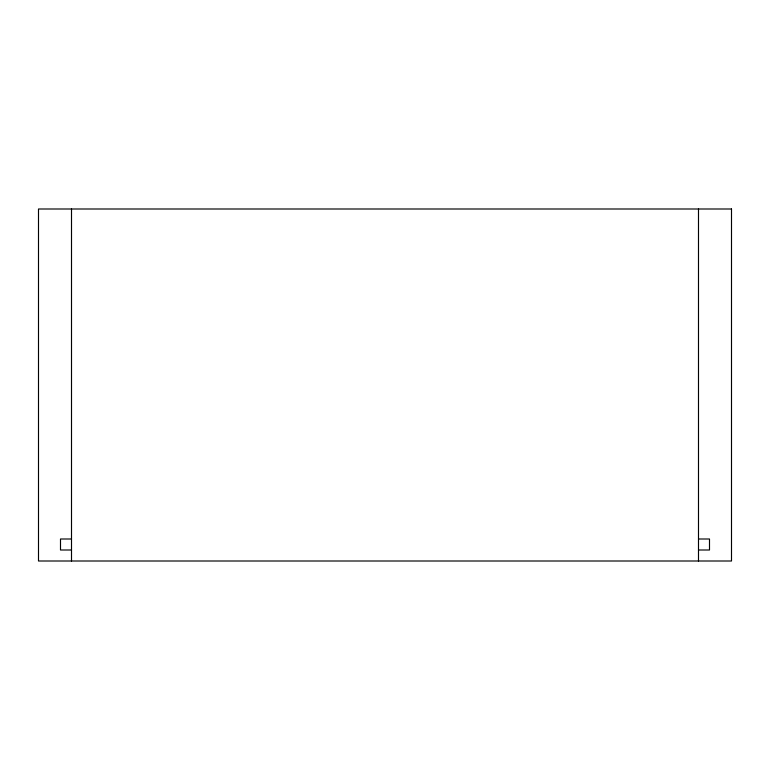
<?xml version="1.0" encoding="UTF-8"?>
<svg xmlns="http://www.w3.org/2000/svg" width="770" height="770" viewBox="0 0 770 770"><rect width="100%" height="100%" fill="white"/><g stroke="black" fill="none" stroke-linecap="round" stroke-linejoin="round"><path stroke-width="1.16" d="M71.504 539L60.503 539L60.503 550.001L71.504 550.001M698.496 539L709.497 539L709.497 550.001L698.496 550.001M698.496 208.997L698.496 561.003M71.504 208.997L71.504 561.003M731.5 208.997L38.5 208.997L38.5 561.003L731.5 561.003L731.5 208.997"/></g></svg>
